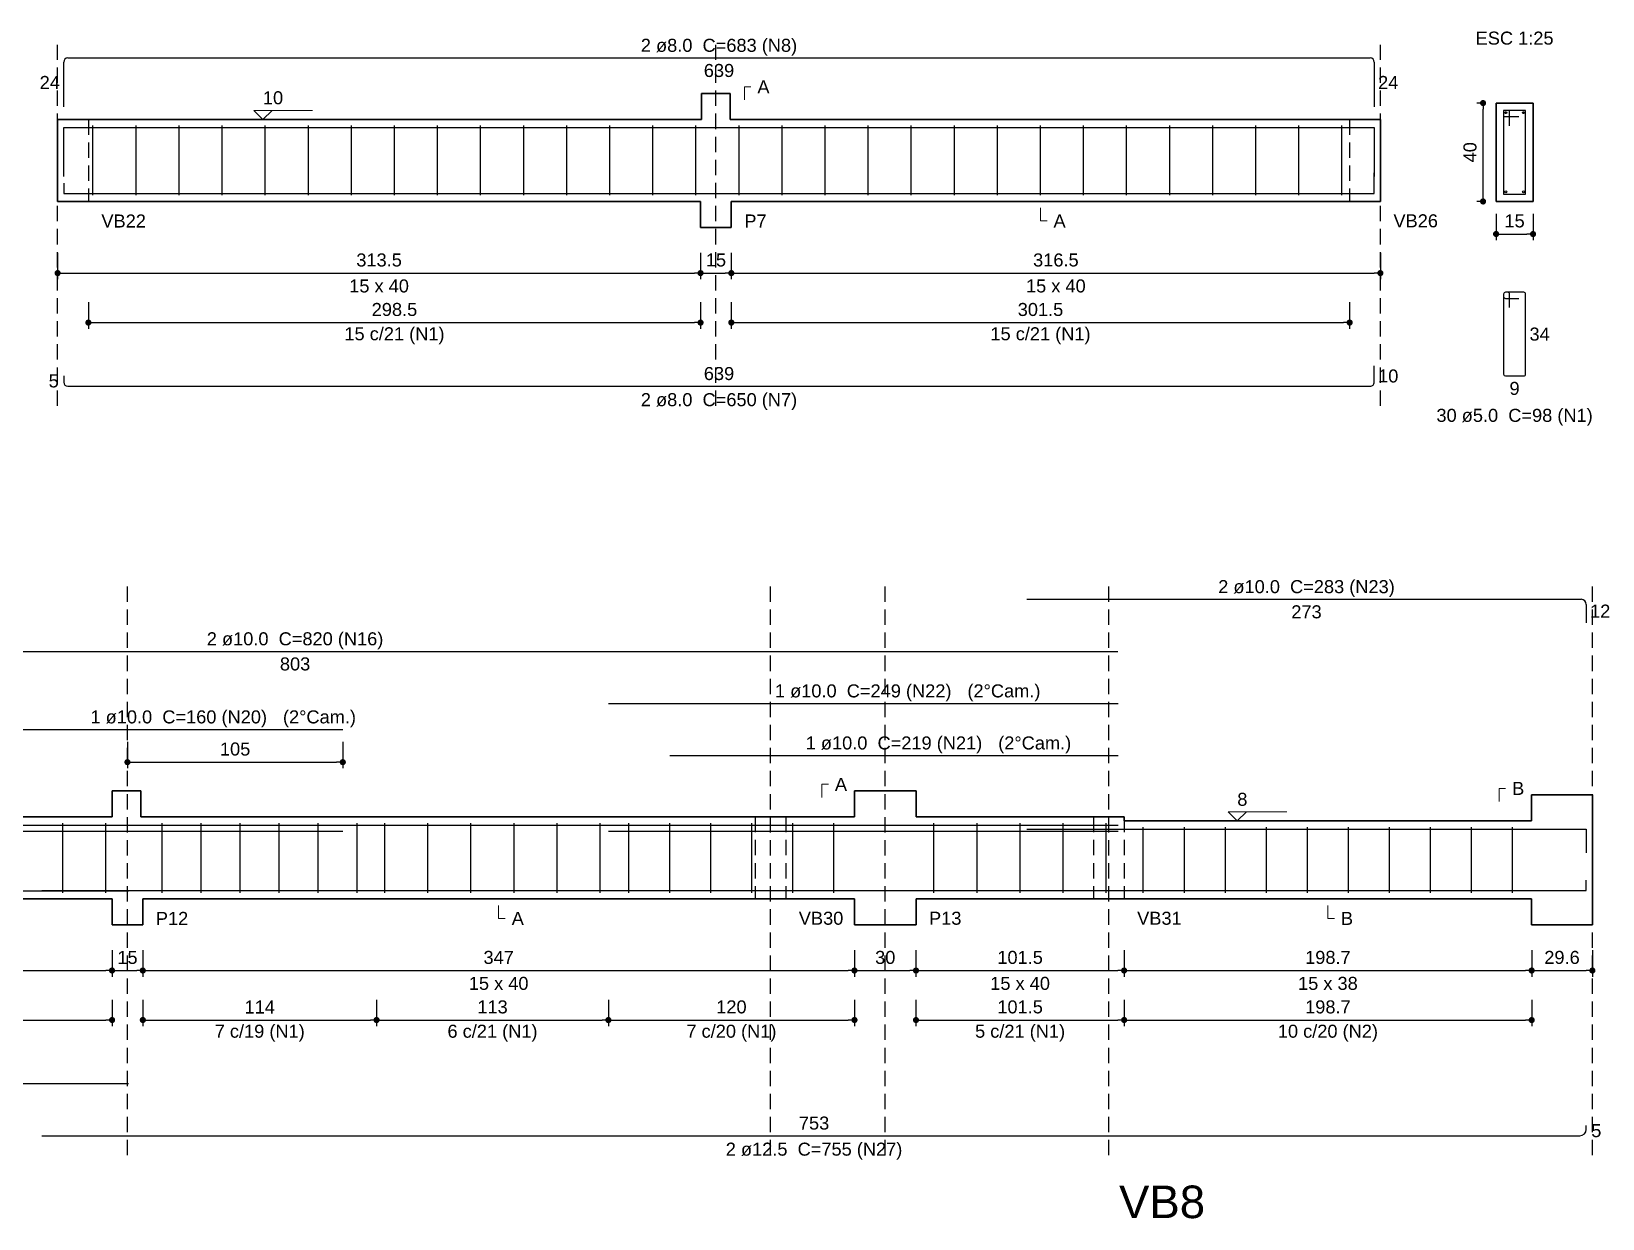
# Model space of a CAD drawing. Header units: millimetres. Extents: x 0 to 84.1, y 0 to 59.4.
# Drawn here: x 12.99 to 38.53, y 26.95 to 46.25 of the extents above; entities that cross this region are included whole.
import ezdxf

# ---------------------------------------------------------------- set-up
doc = ezdxf.new("R2010")
doc.units = ezdxf.units.MM
doc.header["$MEASUREMENT"] = 0
doc.linetypes.add('Dashed2', pattern=[0.375, 0.25, -0.125])
doc.layers.get('0').update_dxf_attribs({"color": 1, "lineweight": 13})
for name, color, linetype, lineweight in [('Descrição da armadura', 2, 'Continuous', 20), ('DT-Forma', 4, 'Continuous', 30), ('DT-Pontilhado', 7, 'Dashed2', 25), ('DT-Textos', 2, 'Continuous', 20), ('DT-Título', 3, 'Continuous', 25), ('Textos armaduras', 1, 'Continuous', 13)]:
    doc.layers.add(name, color=color, linetype=linetype, lineweight=lineweight)
for name, color, linetype in [('DT-Arm complementar', 252, 'Continuous'), ('DT-Barras na forma', 170, 'Continuous'), ('DT-Barras no corte', 170, 'Continuous'), ('DT-Barras rebatidas', 170, 'Continuous'), ('DT-Cotas', 12, 'Continuous')]:
    doc.layers.add(name, color=color, linetype=linetype)
doc.styles.add('Arial', font='')
doc.styles.get('Arial').set_extended_font_data('Arial')
doc.dimstyles.new('UM_25.000000', dxfattribs={"dimtxt": 0.18, "dimasz": 0.1, "dimexe": 0.1, "dimexo": 0.2, "dimgap": 0, "dimtad": 1, "dimtih": 1, "dimtoh": 1, "dimdec": 1, "dimlfac": 25, "dimzin": 0, "dimdsep": 46, "dimtxsty": 'Standard', "dimcen": 0.09, "dimdle": 0.1, "dimadec": 1, "dimazin": 2, "dimtfac": 1, "dimtdec": 4, "dimtofl": 0, "dimtmove": 0, "dimatfit": 3, "dimfxl": 1, "dimtolj": 1, "dimarcsym": 0})
doc.dimstyles.new('UM_30.000300', dxfattribs={"dimtxt": 0.18, "dimasz": 0.1, "dimexe": 0.1, "dimexo": 0.2, "dimgap": 0, "dimtad": 1, "dimtih": 1, "dimtoh": 1, "dimdec": 1, "dimlfac": 30.0003, "dimzin": 0, "dimdsep": 46, "dimtxsty": 'Standard', "dimcen": 0.09, "dimdle": 0.1, "dimadec": 1, "dimazin": 2, "dimtfac": 1, "dimtdec": 4, "dimtofl": 0, "dimtmove": 0, "dimatfit": 3, "dimfxl": 1, "dimtolj": 1, "dimarcsym": 0})

# ---------------------------------------------------------------- blocks, each defined once
blk = doc.blocks.new('_Dot')
at = {"color": 0, "linetype": 'ByBlock', "lineweight": -2}
blk.add_line((-0.5, 0), (-1, 0), dxfattribs=at)
at = {"color": 0, "linetype": 'ByBlock', "const_width": 0.5}
blk.add_lwpolyline([(-0.25, 0, 1), (0.25, 0, 1)], format="xyb", close=True, dxfattribs=at)
blk = doc.blocks.new('*D34')
at = {"layer": 'Defpoints', "color": 0}
for p in [(13.417479, 42.849327), (23.867479, 42.849327), (23.867479, 42.319827)]:
    blk.add_point(p, dxfattribs=at)
at = {"layer": 'DT-Cotas', "color": 0, "lineweight": -2}
for p, q in [((13.417479, 42.649327), (13.417479, 42.219827)), ((23.867479, 42.649327), (23.867479, 42.219827)), ((13.517479, 42.319827), (23.767479, 42.319827))]:
    blk.add_line(p, q, dxfattribs=at)
at = {"layer": 'DT-Cotas', "color": 0, "lineweight": -2, "xscale": 0.1, "yscale": 0.1, "zscale": 0.1, "rotation": 180}
blk.add_blockref('_Dot', (13.417479, 42.319827), dxfattribs=at)
at = {"layer": 'DT-Cotas', "color": 0, "lineweight": -2, "xscale": 0.1, "yscale": 0.1, "zscale": 0.1}
blk.add_blockref('_Dot', (23.867479, 42.319827), dxfattribs=at)
at = {"layer": 'DT-Cotas', "insert": (18.642479, 42.531627), "char_height": 0.2118, "attachment_point": 5, "rotation": 0.0057296, "style": 'Arial'}
blk.add_mtext('\\A1;313.5', dxfattribs=at)
blk = doc.blocks.new('*D35')
at = {"layer": 'Defpoints', "color": 0}
for p in [(23.867479, 42.849327), (24.367479, 42.849327), (24.367479, 42.319827)]:
    blk.add_point(p, dxfattribs=at)
at = {"layer": 'DT-Cotas', "color": 0, "lineweight": -2}
for p, q in [((23.867479, 42.649327), (23.867479, 42.219827)), ((24.367479, 42.649327), (24.367479, 42.219827)), ((23.967479, 42.319827), (24.267479, 42.319827))]:
    blk.add_line(p, q, dxfattribs=at)
at = {"layer": 'DT-Cotas', "color": 0, "lineweight": -2, "xscale": 0.1, "yscale": 0.1, "zscale": 0.1, "rotation": 180}
blk.add_blockref('_Dot', (23.867479, 42.319827), dxfattribs=at)
at = {"layer": 'DT-Cotas', "color": 0, "lineweight": -2, "xscale": 0.1, "yscale": 0.1, "zscale": 0.1}
blk.add_blockref('_Dot', (24.367479, 42.319827), dxfattribs=at)
at = {"layer": 'DT-Cotas', "insert": (24.117479, 42.531627), "char_height": 0.2118, "attachment_point": 5, "rotation": 0.0057296, "style": 'Arial'}
blk.add_mtext('\\A1;15', dxfattribs=at)
blk = doc.blocks.new('*D36')
at = {"layer": 'Defpoints', "color": 0}
for p in [(24.367479, 42.849327), (34.917479, 42.849327), (34.917479, 42.319827)]:
    blk.add_point(p, dxfattribs=at)
at = {"layer": 'DT-Cotas', "color": 0, "lineweight": -2}
for p, q in [((24.367479, 42.649327), (24.367479, 42.219827)), ((34.917479, 42.649327), (34.917479, 42.219827)), ((24.467479, 42.319827), (34.817479, 42.319827))]:
    blk.add_line(p, q, dxfattribs=at)
at = {"layer": 'DT-Cotas', "color": 0, "lineweight": -2, "xscale": 0.1, "yscale": 0.1, "zscale": 0.1, "rotation": 180}
blk.add_blockref('_Dot', (24.367479, 42.319827), dxfattribs=at)
at = {"layer": 'DT-Cotas', "color": 0, "lineweight": -2, "xscale": 0.1, "yscale": 0.1, "zscale": 0.1}
blk.add_blockref('_Dot', (34.917479, 42.319827), dxfattribs=at)
at = {"layer": 'DT-Cotas', "insert": (29.642479, 42.531627), "char_height": 0.2118, "attachment_point": 5, "rotation": 0.0057296, "style": 'Arial'}
blk.add_mtext('\\A1;316.5', dxfattribs=at)
blk = doc.blocks.new('*D37')
at = {"layer": 'Defpoints', "color": 0}
for p in [(36.586039, 45.084727), (36.797839, 45.084727), (36.797839, 43.484727)]:
    blk.add_point(p, dxfattribs=at)
at = {"layer": 'DT-Cotas', "color": 0, "lineweight": -2}
for p, q in [((36.597839, 45.084727), (36.486039, 45.084727)), ((36.586039, 43.584727), (36.586039, 44.984727)), ((36.597839, 43.484727), (36.486039, 43.484727))]:
    blk.add_line(p, q, dxfattribs=at)
at = {"layer": 'DT-Cotas', "color": 0, "lineweight": -2, "xscale": 0.1, "yscale": 0.1, "zscale": 0.1}
for p, rotation in [((36.586039, 45.084727), 90), ((36.586039, 43.484727), 270)]:
    blk.add_blockref('_Dot', p, dxfattribs=dict(at, rotation=rotation))
at = {"layer": 'DT-Cotas', "insert": (36.374239, 44.284727), "char_height": 0.2118, "attachment_point": 5, "rotation": 90, "style": 'Arial'}
blk.add_mtext('\\A1;40', dxfattribs=at)
blk = doc.blocks.new('*D38')
at = {"layer": 'Defpoints', "color": 0}
for p in [(36.797839, 43.484727), (37.397839, 43.484727), (37.397839, 42.955227)]:
    blk.add_point(p, dxfattribs=at)
at = {"layer": 'DT-Cotas', "color": 0, "lineweight": -2}
for p, q in [((36.797839, 43.284727), (36.797839, 42.855227)), ((37.397839, 43.284727), (37.397839, 42.855227)), ((36.897839, 42.955227), (37.297839, 42.955227))]:
    blk.add_line(p, q, dxfattribs=at)
at = {"layer": 'DT-Cotas', "color": 0, "lineweight": -2, "xscale": 0.1, "yscale": 0.1, "zscale": 0.1, "rotation": 180}
blk.add_blockref('_Dot', (36.797839, 42.955227), dxfattribs=at)
at = {"layer": 'DT-Cotas', "color": 0, "lineweight": -2, "xscale": 0.1, "yscale": 0.1, "zscale": 0.1}
blk.add_blockref('_Dot', (37.397839, 42.955227), dxfattribs=at)
at = {"layer": 'DT-Cotas', "insert": (37.097839, 43.167027), "char_height": 0.2118, "attachment_point": 5, "rotation": 0.0057296, "style": 'Arial'}
blk.add_mtext('\\A1;15', dxfattribs=at)
blk = doc.blocks.new('*D39')
at = {"layer": 'Defpoints', "color": 0}
for p in [(13.917479, 42.044487), (23.867479, 42.044487), (23.867479, 41.514987)]:
    blk.add_point(p, dxfattribs=at)
at = {"layer": 'DT-Cotas', "color": 0, "lineweight": -2}
for p, q in [((13.917479, 41.844487), (13.917479, 41.414987)), ((23.867479, 41.844487), (23.867479, 41.414987)), ((14.017479, 41.514987), (23.767479, 41.514987))]:
    blk.add_line(p, q, dxfattribs=at)
at = {"layer": 'DT-Cotas', "color": 0, "lineweight": -2, "xscale": 0.1, "yscale": 0.1, "zscale": 0.1, "rotation": 180}
blk.add_blockref('_Dot', (13.917479, 41.514987), dxfattribs=at)
at = {"layer": 'DT-Cotas', "color": 0, "lineweight": -2, "xscale": 0.1, "yscale": 0.1, "zscale": 0.1}
blk.add_blockref('_Dot', (23.867479, 41.514987), dxfattribs=at)
at = {"layer": 'DT-Cotas', "insert": (18.892479, 41.726787), "char_height": 0.2118, "attachment_point": 5, "rotation": 0.0057296, "style": 'Arial'}
blk.add_mtext('\\A1;298.5', dxfattribs=at)
blk = doc.blocks.new('*D40')
at = {"layer": 'Defpoints', "color": 0}
for p in [(24.367479, 42.044487), (34.417479, 42.044487), (34.417479, 41.514987)]:
    blk.add_point(p, dxfattribs=at)
at = {"layer": 'DT-Cotas', "color": 0, "lineweight": -2}
for p, q in [((24.367479, 41.844487), (24.367479, 41.414987)), ((34.417479, 41.844487), (34.417479, 41.414987)), ((24.467479, 41.514987), (34.317479, 41.514987))]:
    blk.add_line(p, q, dxfattribs=at)
at = {"layer": 'DT-Cotas', "color": 0, "lineweight": -2, "xscale": 0.1, "yscale": 0.1, "zscale": 0.1, "rotation": 180}
blk.add_blockref('_Dot', (24.367479, 41.514987), dxfattribs=at)
at = {"layer": 'DT-Cotas', "color": 0, "lineweight": -2, "xscale": 0.1, "yscale": 0.1, "zscale": 0.1}
blk.add_blockref('_Dot', (34.417479, 41.514987), dxfattribs=at)
at = {"layer": 'DT-Cotas', "insert": (29.392479, 41.726787), "char_height": 0.2118, "attachment_point": 5, "rotation": 0.0057296, "style": 'Arial'}
blk.add_mtext('\\A1;301.5', dxfattribs=at)
blk = doc.blocks.new('*D51')
at = {"layer": 'Defpoints', "color": 0}
for p in [(4.30242, 31.508527), (14.30242, 31.508527), (14.30242, 30.979027)]:
    blk.add_point(p, dxfattribs=at)
at = {"layer": 'DT-Cotas', "color": 0, "lineweight": -2}
for p, q in [((4.30242, 31.308527), (4.30242, 30.879027)), ((14.30242, 31.308527), (14.30242, 30.879027)), ((4.40242, 30.979027), (14.20242, 30.979027))]:
    blk.add_line(p, q, dxfattribs=at)
at = {"layer": 'DT-Cotas', "color": 0, "lineweight": -2, "xscale": 0.1, "yscale": 0.1, "zscale": 0.1, "rotation": 180}
blk.add_blockref('_Dot', (4.30242, 30.979027), dxfattribs=at)
at = {"layer": 'DT-Cotas', "color": 0, "lineweight": -2, "xscale": 0.1, "yscale": 0.1, "zscale": 0.1}
blk.add_blockref('_Dot', (14.30242, 30.979027), dxfattribs=at)
at = {"layer": 'DT-Cotas', "insert": (9.30242, 31.190827), "char_height": 0.2118, "attachment_point": 5, "style": 'Arial'}
blk.add_mtext('\\A1;300', dxfattribs=at)
blk = doc.blocks.new('*D52')
at = {"layer": 'Defpoints', "color": 0}
for p in [(14.30242, 31.508527), (14.80242, 31.508527), (14.80242, 30.979027)]:
    blk.add_point(p, dxfattribs=at)
at = {"layer": 'DT-Cotas', "color": 0, "lineweight": -2}
for p, q in [((14.30242, 31.308527), (14.30242, 30.879027)), ((14.80242, 31.308527), (14.80242, 30.879027)), ((14.40242, 30.979027), (14.70242, 30.979027))]:
    blk.add_line(p, q, dxfattribs=at)
at = {"layer": 'DT-Cotas', "color": 0, "lineweight": -2, "xscale": 0.1, "yscale": 0.1, "zscale": 0.1, "rotation": 180}
blk.add_blockref('_Dot', (14.30242, 30.979027), dxfattribs=at)
at = {"layer": 'DT-Cotas', "color": 0, "lineweight": -2, "xscale": 0.1, "yscale": 0.1, "zscale": 0.1}
blk.add_blockref('_Dot', (14.80242, 30.979027), dxfattribs=at)
at = {"layer": 'DT-Cotas', "insert": (14.55242, 31.190827), "char_height": 0.2118, "attachment_point": 5, "rotation": 0.0057296, "style": 'Arial'}
blk.add_mtext('\\A1;15', dxfattribs=at)
blk = doc.blocks.new('*D53')
at = {"layer": 'Defpoints', "color": 0}
for p in [(14.802, 31.509), (26.369, 31.509), (26.369, 30.979)]:
    blk.add_point(p, dxfattribs=at)
at = {"layer": 'DT-Cotas', "color": 0, "lineweight": -2}
for p, q in [((14.802, 31.309), (14.802, 30.879)), ((26.369, 31.309), (26.369, 30.879)), ((14.902, 30.979), (26.269, 30.979))]:
    blk.add_line(p, q, dxfattribs=at)
at = {"layer": 'DT-Cotas', "color": 0, "lineweight": -2, "xscale": 0.1, "yscale": 0.1, "zscale": 0.1, "rotation": 180}
blk.add_blockref('_Dot', (14.802, 30.979), dxfattribs=at)
at = {"layer": 'DT-Cotas', "color": 0, "lineweight": -2, "xscale": 0.1, "yscale": 0.1, "zscale": 0.1}
blk.add_blockref('_Dot', (26.369, 30.979), dxfattribs=at)
at = {"layer": 'DT-Cotas', "insert": (20.586, 31.191), "char_height": 0.2118, "attachment_point": 5, "style": 'Arial'}
blk.add_mtext('\\A1;347', dxfattribs=at)
blk = doc.blocks.new('*D54')
at = {"layer": 'Defpoints', "color": 0}
for p in [(26.369087, 31.508527), (27.369087, 31.508527), (27.369087, 30.979027)]:
    blk.add_point(p, dxfattribs=at)
at = {"layer": 'DT-Cotas', "color": 0, "lineweight": -2}
for p, q in [((26.369087, 31.308527), (26.369087, 30.879027)), ((27.369087, 31.308527), (27.369087, 30.879027)), ((26.469087, 30.979027), (27.269087, 30.979027))]:
    blk.add_line(p, q, dxfattribs=at)
at = {"layer": 'DT-Cotas', "color": 0, "lineweight": -2, "xscale": 0.1, "yscale": 0.1, "zscale": 0.1, "rotation": 180}
blk.add_blockref('_Dot', (26.369087, 30.979027), dxfattribs=at)
at = {"layer": 'DT-Cotas', "color": 0, "lineweight": -2, "xscale": 0.1, "yscale": 0.1, "zscale": 0.1}
blk.add_blockref('_Dot', (27.369087, 30.979027), dxfattribs=at)
at = {"layer": 'DT-Cotas', "insert": (26.869087, 31.190827), "char_height": 0.2118, "attachment_point": 5, "rotation": 0.0057296, "style": 'Arial'}
blk.add_mtext('\\A1;30', dxfattribs=at)
blk = doc.blocks.new('*D55')
at = {"layer": 'Defpoints', "color": 0}
for p in [(27.369, 31.509), (30.752, 31.509), (30.752, 30.979)]:
    blk.add_point(p, dxfattribs=at)
at = {"layer": 'DT-Cotas', "color": 0, "lineweight": -2}
for p, q in [((27.369, 31.309), (27.369, 30.879)), ((30.752, 31.309), (30.752, 30.879)), ((27.469, 30.979), (30.652, 30.979))]:
    blk.add_line(p, q, dxfattribs=at)
at = {"layer": 'DT-Cotas', "color": 0, "lineweight": -2, "xscale": 0.1, "yscale": 0.1, "zscale": 0.1, "rotation": 180}
blk.add_blockref('_Dot', (27.369, 30.979), dxfattribs=at)
at = {"layer": 'DT-Cotas', "color": 0, "lineweight": -2, "xscale": 0.1, "yscale": 0.1, "zscale": 0.1}
blk.add_blockref('_Dot', (30.752, 30.979), dxfattribs=at)
at = {"layer": 'DT-Cotas', "insert": (29.061, 31.191), "char_height": 0.2118, "attachment_point": 5, "rotation": 0.0057, "style": 'Arial'}
blk.add_mtext('\\A1;101.5', dxfattribs=at)
blk = doc.blocks.new('*D56')
at = {"layer": 'Defpoints', "color": 0}
for p in [(30.752, 31.509), (37.376, 31.509), (37.376, 30.979)]:
    blk.add_point(p, dxfattribs=at)
at = {"layer": 'DT-Cotas', "color": 0, "lineweight": -2}
for p, q in [((30.752, 31.309), (30.752, 30.879)), ((37.376, 31.309), (37.376, 30.879)), ((30.852, 30.979), (37.276, 30.979))]:
    blk.add_line(p, q, dxfattribs=at)
at = {"layer": 'DT-Cotas', "color": 0, "lineweight": -2, "xscale": 0.1, "yscale": 0.1, "zscale": 0.1, "rotation": 180}
blk.add_blockref('_Dot', (30.752, 30.979), dxfattribs=at)
at = {"layer": 'DT-Cotas', "color": 0, "lineweight": -2, "xscale": 0.1, "yscale": 0.1, "zscale": 0.1}
blk.add_blockref('_Dot', (37.376, 30.979), dxfattribs=at)
at = {"layer": 'DT-Cotas', "insert": (34.064, 31.191), "char_height": 0.2118, "attachment_point": 5, "style": 'Arial'}
blk.add_mtext('\\A1;198.7', dxfattribs=at)
blk = doc.blocks.new('*D57')
at = {"layer": 'Defpoints', "color": 0}
for p in [(37.376, 31.509), (38.363, 31.509), (38.363, 30.979)]:
    blk.add_point(p, dxfattribs=at)
at = {"layer": 'DT-Cotas', "color": 0, "lineweight": -2}
for p, q in [((37.376, 31.309), (37.376, 30.879)), ((38.363, 31.309), (38.363, 30.879)), ((37.476, 30.979), (38.263, 30.979))]:
    blk.add_line(p, q, dxfattribs=at)
at = {"layer": 'DT-Cotas', "color": 0, "lineweight": -2, "xscale": 0.1, "yscale": 0.1, "zscale": 0.1, "rotation": 180}
blk.add_blockref('_Dot', (37.376, 30.979), dxfattribs=at)
at = {"layer": 'DT-Cotas', "color": 0, "lineweight": -2, "xscale": 0.1, "yscale": 0.1, "zscale": 0.1}
blk.add_blockref('_Dot', (38.363, 30.979), dxfattribs=at)
at = {"layer": 'DT-Cotas', "insert": (37.869, 31.191), "char_height": 0.2118, "attachment_point": 5, "rotation": 0.0057, "style": 'Arial'}
blk.add_mtext('\\A1;29.6', dxfattribs=at)
blk = doc.blocks.new('*D58')
at = {"layer": 'Defpoints', "color": 0}
for p in [(14.55242, 34.897127), (18.05242, 34.897127), (18.05242, 34.367627)]:
    blk.add_point(p, dxfattribs=at)
at = {"layer": 'DT-Cotas', "color": 0, "lineweight": -2}
for p, q in [((14.55242, 34.697127), (14.55242, 34.267627)), ((18.05242, 34.697127), (18.05242, 34.267627)), ((14.65242, 34.367627), (17.95242, 34.367627))]:
    blk.add_line(p, q, dxfattribs=at)
at = {"layer": 'DT-Cotas', "color": 0, "lineweight": -2, "xscale": 0.1, "yscale": 0.1, "zscale": 0.1, "rotation": 180}
blk.add_blockref('_Dot', (14.55242, 34.367627), dxfattribs=at)
at = {"layer": 'DT-Cotas', "color": 0, "lineweight": -2, "xscale": 0.1, "yscale": 0.1, "zscale": 0.1}
blk.add_blockref('_Dot', (18.05242, 34.367627), dxfattribs=at)
at = {"layer": 'DT-Cotas', "insert": (16.30242, 34.579427), "char_height": 0.2118, "attachment_point": 5, "rotation": 0.0057296, "style": 'Arial'}
blk.add_mtext('\\A1;105', dxfattribs=at)
blk = doc.blocks.new('*D63')
at = {"layer": 'Defpoints', "color": 0}
for p in [(4.30242, 30.703687), (14.30242, 30.703687), (14.30242, 30.174187)]:
    blk.add_point(p, dxfattribs=at)
at = {"layer": 'DT-Cotas', "color": 0, "lineweight": -2}
for p, q in [((4.30242, 30.503687), (4.30242, 30.074187)), ((14.30242, 30.503687), (14.30242, 30.074187)), ((4.40242, 30.174187), (14.20242, 30.174187))]:
    blk.add_line(p, q, dxfattribs=at)
at = {"layer": 'DT-Cotas', "color": 0, "lineweight": -2, "xscale": 0.1, "yscale": 0.1, "zscale": 0.1, "rotation": 180}
blk.add_blockref('_Dot', (4.30242, 30.174187), dxfattribs=at)
at = {"layer": 'DT-Cotas', "color": 0, "lineweight": -2, "xscale": 0.1, "yscale": 0.1, "zscale": 0.1}
blk.add_blockref('_Dot', (14.30242, 30.174187), dxfattribs=at)
at = {"layer": 'DT-Cotas', "insert": (9.30242, 30.385987), "char_height": 0.2118, "attachment_point": 5, "style": 'Arial'}
blk.add_mtext('\\A1;300', dxfattribs=at)
blk = doc.blocks.new('*D64')
at = {"layer": 'Defpoints', "color": 0}
for p in [(14.80242, 30.703687), (18.60242, 30.703687), (18.60242, 30.174187)]:
    blk.add_point(p, dxfattribs=at)
at = {"layer": 'DT-Cotas', "color": 0, "lineweight": -2}
for p, q in [((14.80242, 30.503687), (14.80242, 30.074187)), ((18.60242, 30.503687), (18.60242, 30.074187)), ((14.90242, 30.174187), (18.50242, 30.174187))]:
    blk.add_line(p, q, dxfattribs=at)
at = {"layer": 'DT-Cotas', "color": 0, "lineweight": -2, "xscale": 0.1, "yscale": 0.1, "zscale": 0.1, "rotation": 180}
blk.add_blockref('_Dot', (14.80242, 30.174187), dxfattribs=at)
at = {"layer": 'DT-Cotas', "color": 0, "lineweight": -2, "xscale": 0.1, "yscale": 0.1, "zscale": 0.1}
blk.add_blockref('_Dot', (18.60242, 30.174187), dxfattribs=at)
at = {"layer": 'DT-Cotas', "insert": (16.70242, 30.385987), "char_height": 0.2118, "attachment_point": 5, "style": 'Arial'}
blk.add_mtext('\\A1;114', dxfattribs=at)
blk = doc.blocks.new('*D65')
at = {"layer": 'Defpoints', "color": 0}
for p in [(22.369087, 30.703687), (26.369087, 30.703687), (26.369087, 30.174187)]:
    blk.add_point(p, dxfattribs=at)
at = {"layer": 'DT-Cotas', "color": 0, "lineweight": -2}
for p, q in [((22.369087, 30.503687), (22.369087, 30.074187)), ((26.369087, 30.503687), (26.369087, 30.074187)), ((22.469087, 30.174187), (26.269087, 30.174187))]:
    blk.add_line(p, q, dxfattribs=at)
at = {"layer": 'DT-Cotas', "color": 0, "lineweight": -2, "xscale": 0.1, "yscale": 0.1, "zscale": 0.1, "rotation": 180}
blk.add_blockref('_Dot', (22.369087, 30.174187), dxfattribs=at)
at = {"layer": 'DT-Cotas', "color": 0, "lineweight": -2, "xscale": 0.1, "yscale": 0.1, "zscale": 0.1}
blk.add_blockref('_Dot', (26.369087, 30.174187), dxfattribs=at)
at = {"layer": 'DT-Cotas', "insert": (24.369087, 30.385987), "char_height": 0.2118, "attachment_point": 5, "style": 'Arial'}
blk.add_mtext('\\A1;120', dxfattribs=at)
blk = doc.blocks.new('*D66')
at = {"layer": 'Defpoints', "color": 0}
for p in [(18.602, 30.704), (22.369, 30.704), (22.369, 30.174)]:
    blk.add_point(p, dxfattribs=at)
at = {"layer": 'DT-Cotas', "color": 0, "lineweight": -2}
for p, q in [((18.602, 30.504), (18.602, 30.074)), ((22.369, 30.504), (22.369, 30.074)), ((18.702, 30.174), (22.269, 30.174))]:
    blk.add_line(p, q, dxfattribs=at)
at = {"layer": 'DT-Cotas', "color": 0, "lineweight": -2, "xscale": 0.1, "yscale": 0.1, "zscale": 0.1, "rotation": 180}
blk.add_blockref('_Dot', (18.602, 30.174), dxfattribs=at)
at = {"layer": 'DT-Cotas', "color": 0, "lineweight": -2, "xscale": 0.1, "yscale": 0.1, "zscale": 0.1}
blk.add_blockref('_Dot', (22.369, 30.174), dxfattribs=at)
at = {"layer": 'DT-Cotas', "insert": (20.486, 30.386), "char_height": 0.2118, "attachment_point": 5, "rotation": 0.0057, "style": 'Arial'}
blk.add_mtext('\\A1;113', dxfattribs=at)
blk = doc.blocks.new('*D67')
at = {"layer": 'Defpoints', "color": 0}
for p in [(27.369, 30.704), (30.752, 30.704), (30.752, 30.174)]:
    blk.add_point(p, dxfattribs=at)
at = {"layer": 'DT-Cotas', "color": 0, "lineweight": -2}
for p, q in [((27.369, 30.504), (27.369, 30.074)), ((30.752, 30.504), (30.752, 30.074)), ((27.469, 30.174), (30.652, 30.174))]:
    blk.add_line(p, q, dxfattribs=at)
at = {"layer": 'DT-Cotas', "color": 0, "lineweight": -2, "xscale": 0.1, "yscale": 0.1, "zscale": 0.1, "rotation": 180}
blk.add_blockref('_Dot', (27.369, 30.174), dxfattribs=at)
at = {"layer": 'DT-Cotas', "color": 0, "lineweight": -2, "xscale": 0.1, "yscale": 0.1, "zscale": 0.1}
blk.add_blockref('_Dot', (30.752, 30.174), dxfattribs=at)
at = {"layer": 'DT-Cotas', "insert": (29.061, 30.386), "char_height": 0.2118, "attachment_point": 5, "rotation": 0.0057, "style": 'Arial'}
blk.add_mtext('\\A1;101.5', dxfattribs=at)
blk = doc.blocks.new('*D68')
at = {"layer": 'Defpoints', "color": 0}
for p in [(30.752, 30.704), (37.376, 30.704), (37.376, 30.174)]:
    blk.add_point(p, dxfattribs=at)
at = {"layer": 'DT-Cotas', "color": 0, "lineweight": -2}
for p, q in [((30.752, 30.504), (30.752, 30.074)), ((37.376, 30.504), (37.376, 30.074)), ((30.852, 30.174), (37.276, 30.174))]:
    blk.add_line(p, q, dxfattribs=at)
at = {"layer": 'DT-Cotas', "color": 0, "lineweight": -2, "xscale": 0.1, "yscale": 0.1, "zscale": 0.1, "rotation": 180}
blk.add_blockref('_Dot', (30.752, 30.174), dxfattribs=at)
at = {"layer": 'DT-Cotas', "color": 0, "lineweight": -2, "xscale": 0.1, "yscale": 0.1, "zscale": 0.1}
blk.add_blockref('_Dot', (37.376, 30.174), dxfattribs=at)
at = {"layer": 'DT-Cotas', "insert": (34.064, 30.386), "char_height": 0.2118, "attachment_point": 5, "style": 'Arial'}
blk.add_mtext('\\A1;198.7', dxfattribs=at)

msp = doc.modelspace()

# ---------------------------------------------------------------- linework, layer by layer
at = {"layer": 'DT-Arm complementar'}
for p, q in [((13.9925, 43.5847), (13.9925, 44.7181)), ((14.6925, 43.5847), (14.6925, 44.7181)), ((15.3925, 43.5847), (15.3925, 44.7181)), ((16.0925, 43.5847), (16.0925, 44.7181)), ((16.7925, 43.5847), (16.7925, 44.7181)), ((17.4925, 43.5847), (17.4925, 44.7181)), ((18.1925, 43.5847), (18.1925, 44.7181)), ((18.8925, 43.5847), (18.8925, 44.7181)), ((19.5925, 43.5847), (19.5925, 44.7181)), ((20.2925, 43.5847), (20.2925, 44.7181)), ((20.9925, 43.5847), (20.9925, 44.7181)), ((21.6925, 43.5847), (21.6925, 44.7181)), ((22.3925, 43.5847), (22.3925, 44.7181)), ((23.0925, 43.5847), (23.0925, 44.7181)), ((23.7925, 43.5847), (23.7925, 44.7181)), ((24.4925, 43.5847), (24.4925, 44.7181)), ((25.1925, 43.5847), (25.1925, 44.7181)), ((25.8925, 43.5847), (25.8925, 44.7181)), ((26.5925, 43.5847), (26.5925, 44.7181)), ((27.2925, 43.5847), (27.2925, 44.7181)), ((27.9925, 43.5847), (27.9925, 44.7181)), ((28.6925, 43.5847), (28.6925, 44.7181)), ((29.3925, 43.5847), (29.3925, 44.7181)), ((30.0925, 43.5847), (30.0925, 44.7181)), ((30.7925, 43.5847), (30.7925, 44.7181)), ((31.4925, 43.5847), (31.4925, 44.7181)), ((32.1925, 43.5847), (32.1925, 44.7181)), ((32.8925, 43.5847), (32.8925, 44.7181)), ((33.5925, 43.5847), (33.5925, 44.7181)), ((34.2925, 43.5847), (34.2925, 44.7181)), ((13.5024, 32.2439), (13.5024, 33.3773)), ((14.2024, 32.2439), (14.2024, 33.3773)), ((15.1191, 32.2439), (15.1191, 33.3773)), ((15.7524, 32.2439), (15.7524, 33.3773)), ((16.3858, 32.2439), (16.3858, 33.3773)), ((17.0191, 32.2439), (17.0191, 33.3773)), ((17.6524, 32.2439), (17.6524, 33.3773)), ((18.2858, 32.2439), (18.2858, 33.3773)), ((18.7358, 32.2439), (18.7358, 33.3773)), ((19.4358, 32.2439), (19.4358, 33.3773)), ((20.1358, 32.2439), (20.1358, 33.3773)), ((20.8358, 32.2439), (20.8358, 33.3773)), ((21.5358, 32.2439), (21.5358, 33.3773)), ((22.2358, 32.2439), (22.2358, 33.3773)), ((22.7024, 32.2439), (22.7024, 33.3773)), ((23.3691, 32.2439), (23.3691, 33.3773)), ((24.0358, 32.2439), (24.0358, 33.3773)), ((24.7024, 32.2439), (24.7024, 33.3773)), ((25.3691, 32.2439), (25.3691, 33.3773)), ((26.0358, 32.2439), (26.0358, 33.3773)), ((27.6608, 32.2439), (27.6608, 33.3773)), ((28.3608, 32.2439), (28.3608, 33.3773)), ((29.0608, 32.2439), (29.0608, 33.3773)), ((29.7608, 32.2439), (29.7608, 33.3773)), ((30.4608, 32.2439), (30.4608, 33.3773)), ((31.064, 32.2439), (31.064, 33.3106)), ((31.7307, 32.2439), (31.7307, 33.3106)), ((32.3974, 32.2439), (32.3974, 33.3106)), ((33.064, 32.2439), (33.064, 33.3106)), ((33.7307, 32.2439), (33.7307, 33.3106)), ((34.3974, 32.2439), (34.3974, 33.3106)), ((35.064, 32.2439), (35.064, 33.3106)), ((35.7307, 32.2439), (35.7307, 33.3106)), ((36.3974, 32.2439), (36.3974, 33.3106)), ((37.064, 32.2439), (37.064, 33.3106))]:
    msp.add_line(p, q, dxfattribs=at)
at = {"layer": 'DT-Barras na forma'}
for p, q in [((37.0178, 44.9647), (36.9178, 44.9647)), ((36.9178, 44.9647), (36.9178, 43.6047)), ((37.2778, 44.9647), (36.9178, 44.9647)), ((36.9178, 44.9647), (36.9178, 44.8647)), ((37.0178, 44.7147), (37.0178, 44.9647)), ((37.2778, 43.6047), (37.2778, 44.9647)), ((36.9178, 44.8647), (37.1678, 44.8647)), ((36.9178, 43.6047), (37.2778, 43.6047))]:
    msp.add_line(p, q, dxfattribs=at)
for points in [[(13.5175, 43.8917), (13.5175, 44.6881), (34.8175, 44.6881), (34.8175, 43.8917)], [(13.5175, 43.7814), (13.5175, 43.6147), (34.8175, 43.6147), (34.8175, 43.9481)], [(3.9024, 32.7068), (3.9024, 33.3439), (30.6524, 33.3439)], [(12.7191, 33.2439), (18.0524, 33.2439)], [(22.3691, 33.2439), (30.6524, 33.2439)], [(23.3691, 33.2439), (30.6524, 33.2439)], [(29.1691, 33.2773), (38.2625, 33.2773), (38.2625, 32.8939)], [(3.9024, 32.4406), (3.9024, 32.2739), (14.5691, 32.2739)], [(13.1625, 32.2814), (38.2625, 32.2814), (38.2625, 32.4481)]]:
    msp.add_lwpolyline(points, dxfattribs=at)
at = {"layer": 'DT-Barras no corte'}
for centre in [(36.9538, 44.9287), (37.2418, 44.9287), (36.9538, 43.6407), (37.2418, 43.6407)]:
    msp.add_circle(centre, 0.016, dxfattribs=at)
at = {"layer": 'DT-Barras rebatidas'}
for p, q in [((13.5175, 45.0213), (13.5175, 45.751)), ((13.5841, 45.8177), (34.7506, 45.8177)), ((34.8173, 45.751), (34.8173, 45.0213)), ((36.9178, 41.978), (36.9178, 40.678)), ((36.9178, 41.978), (36.9178, 41.938)), ((36.9878, 42.008), (36.9478, 42.008)), ((37.2478, 42.008), (36.9478, 42.008)), ((36.9478, 41.908), (37.1678, 41.908)), ((37.0178, 41.758), (37.0178, 41.978)), ((37.2778, 40.678), (37.2778, 41.978)), ((13.5175, 40.6468), (13.5175, 40.5468)), ((34.8173, 40.5468), (34.8173, 40.8134)), ((36.9478, 40.648), (37.2478, 40.648)), ((13.5841, 40.4801), (34.7506, 40.4801)), ((29.1691, 37.0151), (38.1791, 37.0151)), ((38.2624, 36.9318), (38.2624, 36.6318)), ((3.9858, 36.1679), (30.6522, 36.1679)), ((22.3691, 35.3207), (30.6523, 35.3207)), ((12.7191, 34.8971), (18.0524, 34.8971)), ((23.3691, 34.4735), (30.6523, 34.4735)), ((3.9691, 29.1393), (14.569, 29.1393)), ((38.2622, 28.3963), (38.2623, 28.4588)), ((13.1625, 28.2921), (38.1581, 28.2921))]:
    msp.add_line(p, q, dxfattribs=at)
for centre, radius, start, end in [((13.5841, 45.751), 0.0667, 90, 179.99998), ((34.7506, 45.751), 0.0667, 0, 90), ((36.9478, 41.978), 0.03, 90.00002, 180), ((36.9478, 41.978), 0.03, 90.00004, 180), ((36.9478, 41.938), 0.03, 180, 270), ((36.9878, 41.978), 0.03, 0, 90.00002), ((37.2478, 41.978), 0.03, 0.00002, 90.00005), ((36.9478, 40.678), 0.03, 180, 270), ((37.2478, 40.678), 0.03, 270, 0.00002), ((13.5841, 40.5468), 0.0667, 180, 270), ((34.7506, 40.5468), 0.0667, 270, 0.00002), ((38.1791, 36.9318), 0.0833, 0, 90), ((38.1581, 28.3963), 0.1042, 270, 0)]:
    msp.add_arc(centre, radius, start, end, dxfattribs=at)
at = {"layer": 'DT-Forma'}
for p, q in [((23.8841, 44.8181), (23.8841, 45.2417)), ((23.8841, 45.2417), (24.3508, 45.2417)), ((24.3508, 45.2417), (24.3508, 44.8181)), ((37.3978, 45.0847), (36.7978, 45.0847)), ((36.7978, 45.0847), (36.7978, 43.4847)), ((37.3978, 43.4847), (37.3978, 45.0847)), ((13.4175, 44.8181), (13.9175, 44.8181)), ((13.9175, 44.8181), (23.8841, 44.8181)), ((24.3508, 44.8181), (34.4175, 44.8181)), ((34.4175, 44.8181), (34.9175, 44.8181)), ((13.4175, 43.4847), (13.9175, 43.4847)), ((13.9175, 43.4847), (23.8675, 43.4847)), ((23.8675, 43.4847), (23.8675, 43.0611)), ((24.3675, 43.0611), (24.3675, 43.4847)), ((24.3675, 43.4847), (34.4175, 43.4847)), ((34.4175, 43.4847), (34.9175, 43.4847)), ((36.7978, 43.4847), (37.3978, 43.4847)), ((23.8675, 43.0611), (24.3675, 43.0611)), ((14.3024, 33.4773), (14.3024, 33.9009)), ((14.3024, 33.9009), (14.7691, 33.9009)), ((14.7691, 33.9009), (14.7691, 33.4773)), ((26.3691, 33.4773), (26.3691, 33.9009)), ((26.3691, 33.9009), (27.3691, 33.9009)), ((27.3691, 33.9009), (27.3691, 33.4773)), ((37.3757, 33.4106), (37.3757, 33.8342)), ((37.3757, 33.8342), (38.3625, 33.8342)), ((38.3625, 33.8342), (38.3625, 33.4106)), ((4.2691, 33.4773), (14.3024, 33.4773)), ((14.7691, 33.4773), (24.7524, 33.4773)), ((24.7524, 33.4773), (25.2524, 33.4773)), ((25.2524, 33.4773), (26.3691, 33.4773)), ((27.3691, 33.4773), (30.2524, 33.4773)), ((30.2524, 33.4773), (30.7524, 33.4773)), ((30.7524, 33.4773), (30.7524, 33.4106)), ((30.7524, 33.4106), (37.3757, 33.4106)), ((4.3024, 32.1439), (14.3024, 32.1439)), ((14.3024, 32.1439), (14.3024, 31.7203)), ((14.8024, 31.7203), (14.8024, 32.1439)), ((14.8024, 32.1439), (24.7524, 32.1439)), ((24.7524, 32.1439), (25.2524, 32.1439)), ((25.2524, 32.1439), (26.3691, 32.1439)), ((26.3691, 32.1439), (26.3691, 31.7203)), ((27.3691, 31.7203), (27.3691, 32.1439)), ((27.3691, 32.1439), (30.2524, 32.1439)), ((30.2524, 32.1439), (30.7524, 32.1439)), ((30.7524, 32.1439), (37.3757, 32.1439)), ((37.3757, 32.1439), (37.3757, 31.7203)), ((38.3625, 31.7203), (38.3625, 32.1439)), ((14.3024, 31.7203), (14.8024, 31.7203)), ((26.3691, 31.7203), (27.3691, 31.7203)), ((37.3757, 31.7203), (38.3625, 31.7203))]:
    msp.add_line(p, q, dxfattribs=at)
at = {"layer": 'DT-Forma', "linetype": 'Continuous'}
for p, q in [((13.4175, 43.4847), (13.4175, 44.8181)), ((34.9175, 44.8181), (34.9175, 43.4847)), ((38.3625, 33.4106), (38.3625, 32.1439))]:
    msp.add_line(p, q, dxfattribs=at)
at = {"layer": 'DT-Pontilhado'}
for p, q in [((13.4175, 40.1624), (13.4175, 46.0295)), ((24.1175, 40.1624), (24.1175, 46.0295)), ((34.9175, 40.1624), (34.9175, 46.0295)), ((13.9175, 44.8181), (13.9175, 43.4847)), ((34.4175, 44.8181), (34.4175, 43.4847)), ((14.5524, 27.9744), (14.5524, 37.2269)), ((25.0024, 27.9744), (25.0024, 37.2269)), ((26.8691, 27.9744), (26.8691, 37.2269)), ((30.5024, 27.9744), (30.5024, 37.2269)), ((38.3625, 27.9744), (38.3625, 37.2269)), ((24.7524, 33.4773), (24.7524, 32.1439)), ((25.2524, 33.4773), (25.2524, 32.1439)), ((30.2524, 33.4773), (30.2524, 32.1439)), ((30.7524, 33.4773), (30.7524, 32.1439))]:
    msp.add_line(p, q, dxfattribs=at)
at = {"layer": 'DT-Textos'}
for points in [[(24.5793, 45.1358), (24.5793, 45.3476), (24.6852, 45.3476)], [(16.9025, 44.9663), (16.7542, 44.8181), (16.606, 44.9663), (17.5591, 44.9663)], [(29.3925, 43.3788), (29.3925, 43.167), (29.4984, 43.167)], [(25.8396, 33.795), (25.8396, 34.0068), (25.9455, 34.0068)], [(36.8462, 33.7283), (36.8462, 33.9401), (36.9521, 33.9401)], [(32.7394, 33.5589), (32.5911, 33.4106), (32.4429, 33.5589), (33.396, 33.5589)], [(20.5858, 32.038), (20.5858, 31.8262), (20.6917, 31.8262)], [(34.064, 32.038), (34.064, 31.8262), (34.1699, 31.8262)]]:
    msp.add_lwpolyline(points, dxfattribs=at)

# ---------------------------------------------------------------- texts
at = {"layer": 'Descrição da armadura', "char_height": 0.2118, "attachment_point": 8, "line_spacing_factor": 0.9, "style": 'Arial'}
for s, insert, width in [('2 ø8.0  C=683 (N8)', (24.1671, 45.8541), 5.080617), ('15 c/21 (N1)', (18.8925, 41.1634), 3.04992), ('15 c/21 (N1)', (29.3925, 41.1634), 3.04992), ('2 ø8.0  C=650 (N7)', (24.1671, 40.0921), 5.080617), ('30 ø5.0  C=98 (N1)', (37.0981, 39.8371), 5.080617), ('2 ø10.0  C=283 (N23)', (33.716, 37.0515), 5.738617), ('2 ø10.0  C=820 (N16)', (17.277, 36.2035), 5.738617), ('1 ø10.0  C=249 (N22)', (26.511, 35.3565), 5.738617), ('1 ø10.0  C=160 (N20)', (15.386, 34.9335), 5.738617), ('1 ø10.0  C=219 (N21)', (27.011, 34.5095), 5.738617), ('7 c/19 (N1)', (16.7024, 29.8226), 2.79576), ('6 c/21 (N1)', (20.4858, 29.8226), 2.79576), ('7 c/20 (N1)', (24.3691, 29.8226), 2.79576), ('5 c/21 (N1)', (29.0608, 29.8226), 2.79576), ('10 c/20 (N2)', (34.064, 29.8226), 3.04992), ('2 ø12.5  C=755 (N27)', (25.712, 27.9045), 5.738617)]:
    msp.add_mtext(s, dxfattribs=dict(at, insert=insert, width=width))
at = {"layer": 'DT-Textos', "char_height": 0.2118, "line_spacing_factor": 0.798, "style": 'Arial'}
for s, insert, width, attachment_point in [('ESC 1:25', (37.0981, 46.032), 2.03328, 8), ('10', (16.7541, 45.062), 0.50832, 7), ('A', (24.7911, 45.242), 0.25416, 7), ('VB22', (14.1291, 43.061), 1.01664, 7), ('P7', (24.5791, 43.061), 0.50832, 7), ('A', (29.6041, 43.061), 0.25416, 7), ('VB26', (35.1291, 43.061), 1.01664, 7), ('15 x 40', (18.6421, 42.002), 1.77912, 8), ('15 x 40', (29.6421, 42.002), 1.77912, 8), ('(2%%dCam.)', (28.205, 35.3565), 2.03328, 7), ('(2%%dCam.)', (17.08, 34.9335), 2.03328, 7), ('(2%%dCam.)', (28.705, 34.5095), 2.03328, 7), ('A', (26.051, 33.9004), 0.25416, 7), ('B', (37.058, 33.8344), 0.25416, 7), ('8', (32.591, 33.6544), 0.25416, 7), ('P12', (15.014, 31.7204), 0.76248, 7), ('A', (20.798, 31.7204), 0.25416, 7), ('VB30', (25.464, 31.7204), 1.01664, 7), ('P13', (27.581, 31.7204), 0.76248, 7), ('VB31', (30.964, 31.7204), 1.01664, 7), ('B', (34.276, 31.7204), 0.25416, 7), ('15 x 40', (20.586, 30.6614), 1.77912, 8), ('15 x 40', (29.061, 30.6614), 1.77912, 8), ('15 x 38', (34.064, 30.6614), 1.77912, 8)]:
    msp.add_mtext(s, dxfattribs=dict(at, insert=insert, width=width, attachment_point=attachment_point))
at = {"layer": 'DT-Título', "insert": (30.6695, 26.9451), "char_height": 0.5295, "width": 1.9062, "attachment_point": 7, "line_spacing_factor": 0.798, "style": 'Arial'}
msp.add_mtext('VB8', dxfattribs=at)
at = {"layer": 'Textos armaduras', "char_height": 0.2118, "line_spacing_factor": 0.9, "style": 'Arial'}
for s, insert, width, attachment_point in [('639', (24.1674, 45.7204), 1.387001, 2), ('24', (13.4549, 45.3136), 1.058001, 9), ('24', (34.8798, 45.5254), 1.058001, 1), ('34', (37.3404, 41.4339), 1.058001, 1), ('5', (13.4362, 40.4575), 0.729, 9), ('639', (24.1674, 40.5774), 1.387001, 8), ('10', (34.8799, 40.7527), 1.058001, 1), ('9', (37.0978, 40.5507), 0.729, 2), ('273', (33.7158, 36.9178), 1.387001, 2), ('12', (38.325, 36.9294), 1.058001, 1), ('803', (17.2773, 36.0706), 1.387001, 2), ('753', (25.7124, 28.3894), 1.387001, 8), ('5', (38.3436, 28.4813), 0.729, 1)]:
    msp.add_mtext(s, dxfattribs=dict(at, insert=insert, width=width, attachment_point=attachment_point))

# ---------------------------------------------------------------- dimensions: what is measured, and where the dimension line sits
at = {"layer": 'DT-Cotas'}
dim = msp.add_linear_dim(base=(36.586, 45.0847), p1=(36.7978, 43.4847), p2=(36.7978, 45.0847), angle=90, dimstyle='UM_25.000000', override={"dimtxt": 0.2118, "dimasz": 0.1, "dimexe": 0.1, "dimexo": 0.2, "dimtad": 1, "dimtih": 0, "dimtoh": 0, "dimdec": 1, "dimlfac": 25, "dimzin": 8, "dimtxsty": 'Arial', "dimblk": 'Dot', "dimblk1": 'Dot', "dimblk2": 'Dot', "dimsah": 1, "dimdle": 0.1, "dimse1": 0, "dimse2": 0, "dimclrt": 256, "dimadec": 1, "dimazin": 3, "dimtmove": 2, "dimldrblk": 'Dot'}, dxfattribs=at)
dim.commit()
dim.dimension.update_dxf_attribs({"geometry": '*D37', "text_midpoint": (36.3742, 44.2847), "dimtype": 160, "text_rotation": 90})
for base, p1, p2, dimstyle, override, picture, middle in [((37.3978, 42.9552), (36.7978, 43.4847), (37.3978, 43.4847), 'UM_25.000000', {"dimtxt": 0.2118, "dimasz": 0.1, "dimexe": 0.1, "dimexo": 0.2, "dimtad": 1, "dimtih": 0, "dimtoh": 0, "dimdec": 1, "dimlfac": 25, "dimzin": 8, "dimtxsty": 'Arial', "dimblk": 'Dot', "dimblk1": 'Dot', "dimblk2": 'Dot', "dimsah": 1, "dimdle": 0.1, "dimse1": 0, "dimse2": 0, "dimclrt": 256, "dimadec": 1, "dimazin": 3, "dimtmove": 2, "dimldrblk": 'Dot'}, '*D38', (37.0978, 43.167)), ((23.8675, 42.3198), (13.4175, 42.8493), (23.8675, 42.8493), 'UM_30.000300', {"dimtxt": 0.2118, "dimasz": 0.1, "dimexe": 0.1, "dimexo": 0.2, "dimtad": 1, "dimtih": 0, "dimtoh": 0, "dimdec": 1, "dimlfac": 30.0003, "dimzin": 8, "dimtxsty": 'Arial', "dimblk": 'Dot', "dimblk1": 'Dot', "dimblk2": 'Dot', "dimsah": 1, "dimdle": 0.1, "dimse1": 0, "dimse2": 0, "dimclrt": 256, "dimadec": 1, "dimazin": 3, "dimtmove": 2, "dimldrblk": 'Dot'}, '*D34', (18.6425, 42.5316)), ((24.3675, 42.3198), (23.8675, 42.8493), (24.3675, 42.8493), 'UM_30.000300', {"dimtxt": 0.2118, "dimasz": 0.1, "dimexe": 0.1, "dimexo": 0.2, "dimtad": 1, "dimtih": 0, "dimtoh": 0, "dimdec": 1, "dimlfac": 30.0003, "dimzin": 8, "dimtxsty": 'Arial', "dimblk": 'Dot', "dimblk1": 'Dot', "dimblk2": 'Dot', "dimsah": 1, "dimdle": 0.1, "dimse1": 0, "dimse2": 0, "dimclrt": 256, "dimadec": 1, "dimazin": 3, "dimtmove": 2, "dimldrblk": 'Dot'}, '*D35', (24.1175, 42.5316)), ((34.9175, 42.3198), (24.3675, 42.8493), (34.9175, 42.8493), 'UM_30.000300', {"dimtxt": 0.2118, "dimasz": 0.1, "dimexe": 0.1, "dimexo": 0.2, "dimtad": 1, "dimtih": 0, "dimtoh": 0, "dimdec": 1, "dimlfac": 30.0003, "dimzin": 8, "dimtxsty": 'Arial', "dimblk": 'Dot', "dimblk1": 'Dot', "dimblk2": 'Dot', "dimsah": 1, "dimdle": 0.1, "dimse1": 0, "dimse2": 0, "dimclrt": 256, "dimadec": 1, "dimazin": 3, "dimtmove": 2, "dimldrblk": 'Dot'}, '*D36', (29.6425, 42.5316)), ((23.8675, 41.515), (13.9175, 42.0445), (23.8675, 42.0445), 'UM_30.000300', {"dimtxt": 0.2118, "dimasz": 0.1, "dimexe": 0.1, "dimexo": 0.2, "dimtad": 1, "dimtih": 0, "dimtoh": 0, "dimdec": 1, "dimlfac": 30.0003, "dimzin": 8, "dimtxsty": 'Arial', "dimblk": 'Dot', "dimblk1": 'Dot', "dimblk2": 'Dot', "dimsah": 1, "dimdle": 0.1, "dimse1": 0, "dimse2": 0, "dimclrt": 256, "dimadec": 1, "dimazin": 3, "dimtmove": 2, "dimldrblk": 'Dot'}, '*D39', (18.8925, 41.7268)), ((34.4175, 41.515), (24.3675, 42.0445), (34.4175, 42.0445), 'UM_30.000300', {"dimtxt": 0.2118, "dimasz": 0.1, "dimexe": 0.1, "dimexo": 0.2, "dimtad": 1, "dimtih": 0, "dimtoh": 0, "dimdec": 1, "dimlfac": 30.0003, "dimzin": 8, "dimtxsty": 'Arial', "dimblk": 'Dot', "dimblk1": 'Dot', "dimblk2": 'Dot', "dimsah": 1, "dimdle": 0.1, "dimse1": 0, "dimse2": 0, "dimclrt": 256, "dimadec": 1, "dimazin": 3, "dimtmove": 2, "dimldrblk": 'Dot'}, '*D40', (29.3925, 41.7268)), ((18.0524, 34.3676), (14.5524, 34.8971), (18.0524, 34.8971), 'UM_30.000300', {"dimtxt": 0.2118, "dimasz": 0.1, "dimexe": 0.1, "dimexo": 0.2, "dimtad": 1, "dimtih": 0, "dimtoh": 0, "dimdec": 1, "dimlfac": 30.0003, "dimzin": 8, "dimtxsty": 'Arial', "dimblk": 'Dot', "dimblk1": 'Dot', "dimblk2": 'Dot', "dimsah": 1, "dimdle": 0.1, "dimse1": 0, "dimse2": 0, "dimclrt": 256, "dimadec": 1, "dimazin": 3, "dimtmove": 2, "dimldrblk": 'Dot'}, '*D58', (16.3024, 34.5794)), ((14.8024, 30.979), (14.3024, 31.5085), (14.8024, 31.5085), 'UM_30.000300', {"dimtxt": 0.2118, "dimasz": 0.1, "dimexe": 0.1, "dimexo": 0.2, "dimtad": 1, "dimtih": 0, "dimtoh": 0, "dimdec": 1, "dimlfac": 30.0003, "dimzin": 8, "dimtxsty": 'Arial', "dimblk": 'Dot', "dimblk1": 'Dot', "dimblk2": 'Dot', "dimsah": 1, "dimdle": 0.1, "dimse1": 0, "dimse2": 0, "dimclrt": 256, "dimadec": 1, "dimazin": 3, "dimtmove": 2, "dimldrblk": 'Dot'}, '*D52', (14.5524, 31.1908)), ((27.3691, 30.979), (26.3691, 31.5085), (27.3691, 31.5085), 'UM_30.000300', {"dimtxt": 0.2118, "dimasz": 0.1, "dimexe": 0.1, "dimexo": 0.2, "dimtad": 1, "dimtih": 0, "dimtoh": 0, "dimdec": 1, "dimlfac": 30.0003, "dimzin": 8, "dimtxsty": 'Arial', "dimblk": 'Dot', "dimblk1": 'Dot', "dimblk2": 'Dot', "dimsah": 1, "dimdle": 0.1, "dimse1": 0, "dimse2": 0, "dimclrt": 256, "dimadec": 1, "dimazin": 3, "dimtmove": 2, "dimldrblk": 'Dot'}, '*D54', (26.8691, 31.1908)), ((30.7524, 30.979), (27.3691, 31.5085), (30.7524, 31.5085), 'UM_30.000300', {"dimtxt": 0.2118, "dimasz": 0.1, "dimexe": 0.1, "dimexo": 0.2, "dimtad": 1, "dimtih": 0, "dimtoh": 0, "dimdec": 1, "dimlfac": 30.0003, "dimzin": 8, "dimtxsty": 'Arial', "dimblk": 'Dot', "dimblk1": 'Dot', "dimblk2": 'Dot', "dimsah": 1, "dimdle": 0.1, "dimse1": 0, "dimse2": 0, "dimclrt": 256, "dimadec": 1, "dimazin": 3, "dimtmove": 2, "dimldrblk": 'Dot'}, '*D55', (29.0608, 31.1908)), ((38.3625, 30.979), (37.3757, 31.5085), (38.3625, 31.5085), 'UM_30.000300', {"dimtxt": 0.2118, "dimasz": 0.1, "dimexe": 0.1, "dimexo": 0.2, "dimtad": 1, "dimtih": 0, "dimtoh": 0, "dimdec": 1, "dimlfac": 30.0003, "dimzin": 8, "dimtxsty": 'Arial', "dimblk": 'Dot', "dimblk1": 'Dot', "dimblk2": 'Dot', "dimsah": 1, "dimdle": 0.1, "dimse1": 0, "dimse2": 0, "dimclrt": 256, "dimadec": 1, "dimazin": 3, "dimtmove": 2, "dimldrblk": 'Dot'}, '*D57', (37.8691, 31.1908)), ((22.3691, 30.1742), (18.6024, 30.7037), (22.3691, 30.7037), 'UM_30.000300', {"dimtxt": 0.2118, "dimasz": 0.1, "dimexe": 0.1, "dimexo": 0.2, "dimtad": 1, "dimtih": 0, "dimtoh": 0, "dimdec": 1, "dimlfac": 30.0003, "dimzin": 8, "dimtxsty": 'Arial', "dimblk": 'Dot', "dimblk1": 'Dot', "dimblk2": 'Dot', "dimsah": 1, "dimdle": 0.1, "dimse1": 0, "dimse2": 0, "dimclrt": 256, "dimadec": 1, "dimazin": 3, "dimtmove": 2, "dimldrblk": 'Dot'}, '*D66', (20.4858, 30.386)), ((30.7524, 30.1742), (27.3691, 30.7037), (30.7524, 30.7037), 'UM_30.000300', {"dimtxt": 0.2118, "dimasz": 0.1, "dimexe": 0.1, "dimexo": 0.2, "dimtad": 1, "dimtih": 0, "dimtoh": 0, "dimdec": 1, "dimlfac": 30.0003, "dimzin": 8, "dimtxsty": 'Arial', "dimblk": 'Dot', "dimblk1": 'Dot', "dimblk2": 'Dot', "dimsah": 1, "dimdle": 0.1, "dimse1": 0, "dimse2": 0, "dimclrt": 256, "dimadec": 1, "dimazin": 3, "dimtmove": 2, "dimldrblk": 'Dot'}, '*D67', (29.0608, 30.386))]:
    dim = msp.add_linear_dim(base=base, p1=p1, p2=p2, dimstyle=dimstyle, override=override, dxfattribs=at)
    dim.commit()
    dim.dimension.update_dxf_attribs({"geometry": picture, "text_midpoint": middle, "dimtype": 160, "text_rotation": 0.00573})
for base, p1, p2, picture, middle in [((14.3024, 30.979), (4.3024, 31.5085), (14.3024, 31.5085), '*D51', (9.3024, 31.1908)), ((26.3691, 30.979), (14.8024, 31.5085), (26.3691, 31.5085), '*D53', (20.5858, 31.1908)), ((37.3757, 30.979), (30.7524, 31.5085), (37.3757, 31.5085), '*D56', (34.064, 31.1908)), ((14.3024, 30.1742), (4.3024, 30.7037), (14.3024, 30.7037), '*D63', (9.3024, 30.386)), ((18.6024, 30.1742), (14.8024, 30.7037), (18.6024, 30.7037), '*D64', (16.7024, 30.386)), ((26.3691, 30.1742), (22.3691, 30.7037), (26.3691, 30.7037), '*D65', (24.3691, 30.386)), ((37.3757, 30.1742), (30.7524, 30.7037), (37.3757, 30.7037), '*D68', (34.064, 30.386))]:
    dim = msp.add_linear_dim(base=base, p1=p1, p2=p2, dimstyle='UM_30.000300', override={"dimtxt": 0.2118, "dimasz": 0.1, "dimexe": 0.1, "dimexo": 0.2, "dimtad": 1, "dimtih": 0, "dimtoh": 0, "dimdec": 1, "dimlfac": 30.0003, "dimzin": 8, "dimtxsty": 'Arial', "dimblk": 'Dot', "dimblk1": 'Dot', "dimblk2": 'Dot', "dimsah": 1, "dimdle": 0.1, "dimse1": 0, "dimse2": 0, "dimclrt": 256, "dimadec": 1, "dimazin": 3, "dimtmove": 2, "dimldrblk": 'Dot'}, dxfattribs=at)
    dim.commit()
    dim.dimension.update_dxf_attribs({"geometry": picture, "text_midpoint": middle, "dimtype": 160})

doc.saveas('drawing.dxf')
